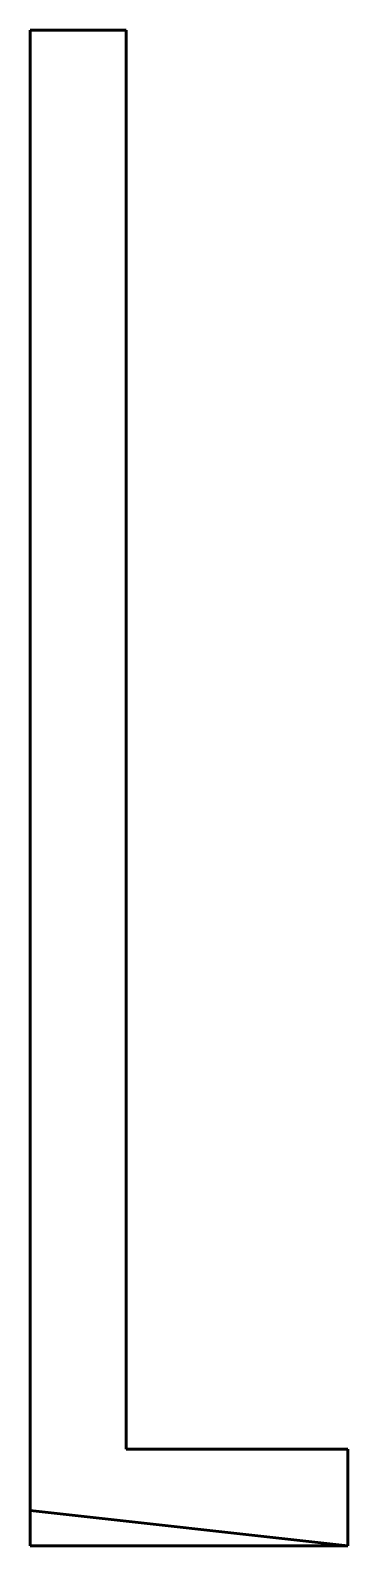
# Model space of a CAD drawing. Header units: millimetres. Extents: x 0 to 16.6, y 389.1 to 468.1.
import ezdxf

# ---------------------------------------------------------------- set-up
doc = ezdxf.new("R2010")
doc.units = ezdxf.units.MM
doc.linetypes.add('K5LT_BASIC', pattern=[0])

msp = doc.modelspace()

# ---------------------------------------------------------------- linework, layer by layer
at = {"color": 150, "linetype": 'K5LT_BASIC', "lineweight": 60, "true_color": 0x0080ff}
for p, q in [((0, 468.109), (5, 468.109)), ((0, 468.109), (0, 390.909)), ((5, 394.101), (5, 468.109)), ((5, 394.101), (16.55, 394.101)), ((16.55, 394.101), (16.55, 389.072)), ((0, 390.909), (16.55, 389.072)), ((0, 390.909), (0, 389.072)), ((16.55, 389.072), (0, 389.072))]:
    msp.add_line(p, q, dxfattribs=at)

doc.saveas('drawing.dxf')
